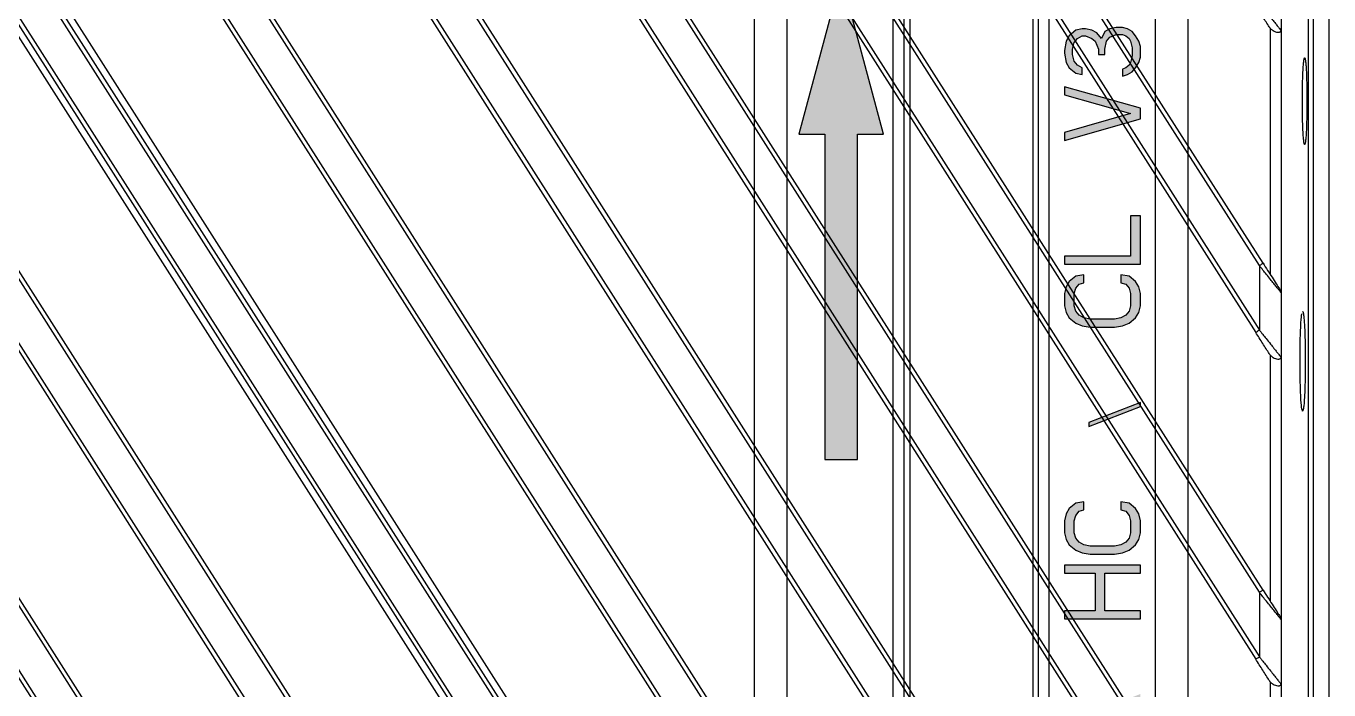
# Model space of a CAD drawing. Header units: millimetres. Extents: x 620 to 19791, y 2539 to 6969.
# Drawn here: x 17716.9 to 17777, y 4727.7 to 4758.3 of the extents above; entities that cross this region are included whole.
import ezdxf

# ---------------------------------------------------------------- set-up
doc = ezdxf.new("R2010")
doc.units = ezdxf.units.MM
doc.layers.add('02___PRT_ALL_AXES', color=7, linetype='Continuous')

# ---------------------------------------------------------------- blocks, each defined once
blk = doc.blocks.new('ryfhgjmb')
at = {"lineweight": 5, "true_color": 0xf26722}
h = blk.add_hatch(color=30, dxfattribs=at)
h.dxf.hatch_style = 1
h.paths.add_polyline_path([(6944.35, 3339.181), (6944.35, 3337.681), (6959.35, 3337.681), (6959.35, 3336.481), (6966.628, 3338.431), (6959.35, 3340.381), (6959.35, 3339.181)])
h = blk.add_hatch(color=30, dxfattribs=at)
h.dxf.hatch_style = 1
h.paths.add_polyline_path([(6907.434, 3326.344), (6908.363, 3324.631), (6908.859, 3324.631), (6907.744, 3326.716), (6908.859, 3328.131), (6908.363, 3328.131), (6907, 3326.418), (6907, 3328.131), (6906.628, 3328.131), (6906.628, 3324.631), (6907, 3324.631), (6907, 3325.823)])
h.paths.add_polyline_path([(6909.727, 3328.131), (6909.355, 3328.131), (6909.355, 3324.631), (6911.586, 3324.631), (6911.586, 3325.078), (6909.727, 3325.078)])
h.paths.add_polyline_path([(6912.454, 3326.94), (6912.516, 3327.238), (6912.64, 3327.461), (6912.826, 3327.61), (6913.074, 3327.684), (6913.632, 3327.684), (6913.88, 3327.61), (6914.065, 3327.461), (6914.127, 3327.238), (6914.499, 3327.238), (6914.437, 3327.61), (6914.189, 3327.908), (6913.942, 3328.057), (6913.632, 3328.131), (6913.074, 3328.131), (6912.764, 3328.057), (6912.516, 3327.908), (6912.268, 3327.61), (6912.144, 3327.312), (6912.082, 3326.94), (6912.082, 3325.823), (6912.144, 3325.45), (6912.268, 3325.153), (6912.516, 3324.855), (6912.764, 3324.706), (6913.074, 3324.631), (6913.632, 3324.631), (6913.942, 3324.706), (6914.189, 3324.855), (6914.437, 3325.153), (6914.499, 3325.525), (6914.127, 3325.525), (6914.065, 3325.301), (6913.88, 3325.153), (6913.632, 3325.078), (6913.074, 3325.078), (6912.826, 3325.153), (6912.64, 3325.301), (6912.516, 3325.525), (6912.454, 3325.823)])
h.paths.add_polyline_path([(6917.474, 3326.94), (6917.412, 3327.312), (6917.288, 3327.61), (6917.04, 3327.908), (6916.793, 3328.057), (6916.483, 3328.131), (6915.987, 3328.131), (6915.677, 3328.057), (6915.429, 3327.908), (6915.181, 3327.61), (6915.057, 3327.312), (6914.995, 3326.94), (6914.995, 3325.823), (6915.057, 3325.45), (6915.181, 3325.153), (6915.429, 3324.855), (6915.677, 3324.706), (6915.987, 3324.631), (6916.483, 3324.631), (6916.793, 3324.706), (6917.04, 3324.855), (6917.288, 3325.153), (6917.412, 3325.45), (6917.474, 3325.823)])
h.paths.add_polyline_path([(6915.367, 3326.94), (6915.429, 3327.238), (6915.553, 3327.461), (6915.739, 3327.61), (6915.987, 3327.684), (6916.483, 3327.684), (6916.731, 3327.61), (6916.917, 3327.461), (6917.04, 3327.238), (6917.102, 3326.94), (6917.102, 3325.823), (6917.04, 3325.525), (6916.917, 3325.301), (6916.731, 3325.153), (6916.483, 3325.078), (6915.987, 3325.078), (6915.739, 3325.153), (6915.553, 3325.301), (6915.429, 3325.525), (6915.367, 3325.823)], flags=16)
h.paths.add_polyline_path([(6920.015, 3326.493), (6920.201, 3326.791), (6920.263, 3327.014), (6920.263, 3327.312), (6920.201, 3327.535), (6920.015, 3327.833), (6919.768, 3328.057), (6919.458, 3328.131), (6917.97, 3328.131), (6917.97, 3324.631), (6919.458, 3324.631), (6919.768, 3324.706), (6920.015, 3324.929), (6920.201, 3325.227), (6920.263, 3325.45), (6920.263, 3325.823), (6920.201, 3326.046), (6920.015, 3326.344), (6919.892, 3326.418)])
h.paths.add_polyline_path([(6918.342, 3326.642), (6918.342, 3327.684), (6919.52, 3327.684), (6919.706, 3327.61), (6919.83, 3327.461), (6919.892, 3327.238), (6919.892, 3327.089), (6919.83, 3326.865), (6919.706, 3326.716), (6919.52, 3326.642)], flags=16)
h.paths.add_polyline_path([(6918.342, 3326.195), (6919.52, 3326.195), (6919.706, 3326.121), (6919.83, 3325.972), (6919.892, 3325.748), (6919.892, 3325.525), (6919.83, 3325.301), (6919.706, 3325.153), (6919.52, 3325.078), (6918.342, 3325.078)], flags=16)
h.paths.add_polyline_path([(6926.213, 3328.131), (6925.842, 3328.131), (6924.974, 3325.078), (6924.106, 3328.131), (6923.734, 3328.131), (6924.726, 3324.631), (6925.222, 3324.631)])
h.paths.add_polyline_path([(6927.391, 3327.684), (6927.701, 3327.759), (6927.949, 3327.759), (6928.259, 3327.684), (6928.445, 3327.535), (6928.569, 3327.312), (6928.569, 3327.163), (6928.445, 3326.865), (6926.709, 3325.004), (6926.709, 3324.631), (6928.94, 3324.631), (6928.94, 3325.004), (6927.205, 3325.004), (6928.755, 3326.642), (6928.879, 3326.865), (6928.94, 3327.163), (6928.94, 3327.312), (6928.879, 3327.61), (6928.631, 3327.908), (6928.383, 3328.057), (6928.011, 3328.131), (6927.763, 3328.131), (6927.329, 3328.057), (6927.081, 3327.908), (6926.833, 3327.61), (6926.771, 3327.312), (6927.081, 3327.312), (6927.205, 3327.535)])
h.paths.add_polyline_path([(6932.597, 3327.014), (6932.411, 3327.014), (6933.341, 3324.631), (6933.527, 3324.631)])
h.paths.add_polyline_path([(6940.531, 3327.461), (6940.717, 3327.61), (6940.964, 3327.684), (6941.522, 3327.684), (6941.77, 3327.61), (6941.956, 3327.461), (6942.018, 3327.238), (6942.39, 3327.238), (6942.328, 3327.61), (6942.08, 3327.908), (6941.832, 3328.057), (6941.522, 3328.131), (6940.964, 3328.131), (6940.655, 3328.057), (6940.407, 3327.908), (6940.159, 3327.61), (6940.035, 3327.312), (6939.973, 3326.94), (6939.973, 3325.823), (6940.035, 3325.45), (6940.159, 3325.153), (6940.407, 3324.855), (6940.655, 3324.706), (6940.964, 3324.631), (6941.522, 3324.631), (6941.832, 3324.706), (6942.08, 3324.855), (6942.328, 3325.153), (6942.39, 3325.525), (6942.018, 3325.525), (6941.956, 3325.301), (6941.77, 3325.153), (6941.522, 3325.078), (6940.964, 3325.078), (6940.717, 3325.153), (6940.531, 3325.301), (6940.407, 3325.525), (6940.345, 3325.823), (6940.345, 3326.94), (6940.407, 3327.238)])
h.paths.add_polyline_path([(6939.477, 3328.131), (6939.105, 3328.131), (6939.105, 3326.716), (6937.37, 3326.716), (6937.37, 3328.131), (6936.998, 3328.131), (6936.998, 3324.631), (6937.37, 3324.631), (6937.37, 3326.27), (6939.105, 3326.27), (6939.105, 3324.631), (6939.477, 3324.631)])
h.paths.add_polyline_path([(6946.047, 3327.014), (6945.861, 3327.014), (6946.79, 3324.631), (6946.976, 3324.631)])
h.paths.add_polyline_path([(6953.732, 3328.131), (6953.36, 3328.131), (6953.36, 3324.631), (6955.592, 3324.631), (6955.592, 3325.078), (6953.732, 3325.078)])
h.paths.add_polyline_path([(6952.555, 3327.908), (6952.307, 3328.057), (6951.997, 3328.131), (6951.439, 3328.131), (6951.129, 3328.057), (6950.881, 3327.908), (6950.633, 3327.61), (6950.509, 3327.312), (6950.447, 3326.94), (6950.447, 3325.823), (6950.509, 3325.45), (6950.633, 3325.153), (6950.881, 3324.855), (6951.129, 3324.706), (6951.439, 3324.631), (6951.997, 3324.631), (6952.307, 3324.706), (6952.555, 3324.855), (6952.802, 3325.153), (6952.864, 3325.525), (6952.493, 3325.525), (6952.431, 3325.301), (6952.245, 3325.153), (6951.997, 3325.078), (6951.439, 3325.078), (6951.191, 3325.153), (6951.005, 3325.301), (6950.881, 3325.525), (6950.819, 3325.823), (6950.819, 3326.94), (6950.881, 3327.238), (6951.005, 3327.461), (6951.191, 3327.61), (6951.439, 3327.684), (6951.997, 3327.684), (6952.245, 3327.61), (6952.431, 3327.461), (6952.493, 3327.238), (6952.864, 3327.238), (6952.802, 3327.61)])
h.paths.add_polyline_path([(6963.897, 3327.908), (6963.649, 3328.057), (6963.215, 3328.131), (6963.091, 3328.131), (6962.657, 3328.057), (6962.409, 3327.908), (6962.161, 3327.61), (6962.099, 3327.312), (6962.409, 3327.312), (6962.533, 3327.535), (6962.719, 3327.684), (6963.029, 3327.759), (6963.277, 3327.759), (6963.587, 3327.684), (6963.773, 3327.535), (6963.897, 3327.312), (6963.897, 3327.163), (6963.773, 3326.865), (6963.649, 3326.716), (6963.277, 3326.567), (6963.029, 3326.567), (6963.029, 3326.27), (6963.277, 3326.27), (6963.649, 3326.195), (6963.835, 3326.046), (6963.959, 3325.748), (6963.959, 3325.45), (6963.897, 3325.301), (6963.773, 3325.153), (6963.649, 3325.078), (6963.339, 3325.004), (6962.967, 3325.004), (6962.657, 3325.078), (6962.533, 3325.153), (6962.409, 3325.301), (6962.347, 3325.45), (6962.037, 3325.45), (6962.099, 3325.227), (6962.223, 3325.004), (6962.409, 3324.855), (6962.657, 3324.706), (6962.905, 3324.631), (6963.401, 3324.631), (6963.649, 3324.706), (6963.897, 3324.855), (6964.083, 3325.004), (6964.207, 3325.227), (6964.269, 3325.45), (6964.269, 3325.748), (6964.207, 3326.046), (6964.083, 3326.27), (6963.773, 3326.418), (6964.021, 3326.642), (6964.145, 3326.865), (6964.207, 3327.163), (6964.207, 3327.312), (6964.145, 3327.61)])
h.paths.add_polyline_path([(6961.542, 3328.131), (6961.17, 3328.131), (6960.302, 3325.078), (6959.434, 3328.131), (6959.062, 3328.131), (6960.054, 3324.631), (6960.55, 3324.631)])
at = {"color": 30, "linetype": 'Continuous', "true_color": 0xf26722}
for p, q in [((6005.128, 3342.431), (7001.628, 3342.431)), ((6005.128, 3340.931), (7001.628, 3340.931)), ((6966.628, 3338.431), (6959.35, 3340.381)), ((6959.35, 3340.381), (6959.35, 3339.181)), ((6959.35, 3339.181), (6944.35, 3339.181)), ((6944.35, 3339.181), (6944.35, 3337.681)), ((6959.35, 3336.481), (6966.628, 3338.431)), ((6944.35, 3337.681), (6959.35, 3337.681)), ((6959.35, 3337.681), (6959.35, 3336.481)), ((6058.086, 3336.031), (6969.27, 3336.031)), ((6058.471, 3335.531), (6968.885, 3335.531)), ((6058.471, 3329.331), (6968.885, 3329.331)), ((6058.086, 3328.831), (6969.27, 3328.831)), ((6937.37, 3328.131), (6936.998, 3328.131)), ((6936.998, 3328.131), (6936.998, 3324.631)), ((6937.37, 3326.716), (6937.37, 3328.131)), ((6939.477, 3328.131), (6939.105, 3328.131)), ((6939.105, 3328.131), (6939.105, 3326.716)), ((6939.477, 3324.631), (6939.477, 3328.131)), ((6940.407, 3327.908), (6940.159, 3327.61)), ((6940.655, 3328.057), (6940.407, 3327.908)), ((6940.964, 3328.131), (6940.655, 3328.057)), ((6941.522, 3328.131), (6940.964, 3328.131)), ((6941.832, 3328.057), (6941.522, 3328.131)), ((6942.08, 3327.908), (6941.832, 3328.057)), ((6942.328, 3327.61), (6942.08, 3327.908)), ((6950.881, 3327.908), (6950.633, 3327.61)), ((6951.129, 3328.057), (6950.881, 3327.908)), ((6951.439, 3328.131), (6951.129, 3328.057)), ((6951.997, 3328.131), (6951.439, 3328.131)), ((6952.307, 3328.057), (6951.997, 3328.131)), ((6952.555, 3327.908), (6952.307, 3328.057)), ((6952.802, 3327.61), (6952.555, 3327.908)), ((6953.732, 3328.131), (6953.36, 3328.131)), ((6953.36, 3328.131), (6953.36, 3324.631)), ((6953.732, 3325.078), (6953.732, 3328.131)), ((6959.434, 3328.131), (6959.062, 3328.131)), ((6959.062, 3328.131), (6960.054, 3324.631)), ((6960.302, 3325.078), (6959.434, 3328.131)), ((6961.17, 3328.131), (6960.302, 3325.078)), ((6960.55, 3324.631), (6961.542, 3328.131)), ((6961.542, 3328.131), (6961.17, 3328.131)), ((6962.409, 3327.908), (6962.161, 3327.61)), ((6962.657, 3328.057), (6962.409, 3327.908)), ((6963.091, 3328.131), (6962.657, 3328.057)), ((6963.215, 3328.131), (6963.091, 3328.131)), ((6963.649, 3328.057), (6963.215, 3328.131)), ((6963.897, 3327.908), (6963.649, 3328.057)), ((6964.145, 3327.61), (6963.897, 3327.908)), ((6940.035, 3327.312), (6939.973, 3326.94)), ((6940.159, 3327.61), (6940.035, 3327.312)), ((6940.407, 3327.238), (6940.531, 3327.461)), ((6940.531, 3327.461), (6940.717, 3327.61)), ((6940.717, 3327.61), (6940.964, 3327.684)), ((6940.964, 3327.684), (6941.522, 3327.684)), ((6941.522, 3327.684), (6941.77, 3327.61)), ((6941.77, 3327.61), (6941.956, 3327.461)), ((6941.956, 3327.461), (6942.018, 3327.238)), ((6942.39, 3327.238), (6942.328, 3327.61)), ((6950.509, 3327.312), (6950.447, 3326.94)), ((6950.633, 3327.61), (6950.509, 3327.312)), ((6950.881, 3327.238), (6951.005, 3327.461)), ((6951.005, 3327.461), (6951.191, 3327.61)), ((6951.191, 3327.61), (6951.439, 3327.684)), ((6951.439, 3327.684), (6951.997, 3327.684)), ((6951.997, 3327.684), (6952.245, 3327.61)), ((6952.245, 3327.61), (6952.431, 3327.461)), ((6952.431, 3327.461), (6952.493, 3327.238)), ((6952.864, 3327.238), (6952.802, 3327.61)), ((6962.161, 3327.61), (6962.099, 3327.312)), ((6962.099, 3327.312), (6962.409, 3327.312)), ((6962.409, 3327.312), (6962.533, 3327.535)), ((6962.533, 3327.535), (6962.719, 3327.684)), ((6962.719, 3327.684), (6963.029, 3327.759)), ((6963.029, 3327.759), (6963.277, 3327.759)), ((6963.277, 3327.759), (6963.587, 3327.684)), ((6963.587, 3327.684), (6963.773, 3327.535)), ((6963.773, 3327.535), (6963.897, 3327.312)), ((6963.897, 3327.312), (6963.897, 3327.163)), ((6964.207, 3327.312), (6964.145, 3327.61)), ((6964.207, 3327.163), (6964.207, 3327.312)), ((6939.105, 3326.716), (6937.37, 3326.716)), ((6939.973, 3326.94), (6939.973, 3325.823)), ((6940.345, 3326.94), (6940.407, 3327.238)), ((6940.345, 3325.823), (6940.345, 3326.94)), ((6942.018, 3327.238), (6942.39, 3327.238)), ((6946.047, 3327.014), (6945.861, 3327.014)), ((6945.861, 3327.014), (6946.79, 3324.631)), ((6946.976, 3324.631), (6946.047, 3327.014)), ((6950.447, 3326.94), (6950.447, 3325.823)), ((6950.819, 3326.94), (6950.881, 3327.238)), ((6950.819, 3325.823), (6950.819, 3326.94)), ((6952.493, 3327.238), (6952.864, 3327.238)), ((6963.649, 3326.716), (6963.277, 3326.567)), ((6963.773, 3326.865), (6963.649, 3326.716)), ((6963.897, 3327.163), (6963.773, 3326.865)), ((6964.021, 3326.642), (6964.145, 3326.865)), ((6964.145, 3326.865), (6964.207, 3327.163)), ((6937.37, 3326.27), (6939.105, 3326.27)), ((6937.37, 3324.631), (6937.37, 3326.27)), ((6939.105, 3326.27), (6939.105, 3324.631)), ((6963.277, 3326.567), (6963.029, 3326.567)), ((6963.029, 3326.567), (6963.029, 3326.27)), ((6963.029, 3326.27), (6963.277, 3326.27)), ((6963.277, 3326.27), (6963.649, 3326.195)), ((6963.649, 3326.195), (6963.835, 3326.046)), ((6963.773, 3326.418), (6964.021, 3326.642)), ((6964.083, 3326.27), (6963.773, 3326.418)), ((6964.207, 3326.046), (6964.083, 3326.27)), ((6939.973, 3325.823), (6940.035, 3325.45)), ((6940.407, 3325.525), (6940.345, 3325.823)), ((6940.531, 3325.301), (6940.407, 3325.525)), ((6942.018, 3325.525), (6941.956, 3325.301)), ((6942.39, 3325.525), (6942.018, 3325.525)), ((6942.328, 3325.153), (6942.39, 3325.525)), ((6950.447, 3325.823), (6950.509, 3325.45)), ((6950.881, 3325.525), (6950.819, 3325.823)), ((6951.005, 3325.301), (6950.881, 3325.525)), ((6952.493, 3325.525), (6952.431, 3325.301)), ((6952.864, 3325.525), (6952.493, 3325.525)), ((6952.802, 3325.153), (6952.864, 3325.525)), ((6963.835, 3326.046), (6963.959, 3325.748)), ((6963.959, 3325.748), (6963.959, 3325.45)), ((6964.269, 3325.748), (6964.207, 3326.046)), ((6964.269, 3325.45), (6964.269, 3325.748)), ((6940.035, 3325.45), (6940.159, 3325.153)), ((6940.159, 3325.153), (6940.407, 3324.855)), ((6940.717, 3325.153), (6940.531, 3325.301)), ((6940.964, 3325.078), (6940.717, 3325.153)), ((6941.522, 3325.078), (6940.964, 3325.078)), ((6941.77, 3325.153), (6941.522, 3325.078)), ((6941.956, 3325.301), (6941.77, 3325.153)), ((6942.08, 3324.855), (6942.328, 3325.153)), ((6950.509, 3325.45), (6950.633, 3325.153)), ((6950.633, 3325.153), (6950.881, 3324.855)), ((6951.191, 3325.153), (6951.005, 3325.301)), ((6951.439, 3325.078), (6951.191, 3325.153)), ((6951.997, 3325.078), (6951.439, 3325.078)), ((6952.245, 3325.153), (6951.997, 3325.078)), ((6952.431, 3325.301), (6952.245, 3325.153)), ((6952.555, 3324.855), (6952.802, 3325.153)), ((6955.592, 3325.078), (6953.732, 3325.078)), ((6955.592, 3324.631), (6955.592, 3325.078)), ((6962.347, 3325.45), (6962.037, 3325.45)), ((6962.037, 3325.45), (6962.099, 3325.227)), ((6962.099, 3325.227), (6962.223, 3325.004)), ((6962.223, 3325.004), (6962.409, 3324.855)), ((6962.409, 3325.301), (6962.347, 3325.45)), ((6962.533, 3325.153), (6962.409, 3325.301)), ((6962.657, 3325.078), (6962.533, 3325.153)), ((6962.967, 3325.004), (6962.657, 3325.078)), ((6963.339, 3325.004), (6962.967, 3325.004)), ((6963.649, 3325.078), (6963.339, 3325.004)), ((6963.773, 3325.153), (6963.649, 3325.078)), ((6963.897, 3325.301), (6963.773, 3325.153)), ((6963.959, 3325.45), (6963.897, 3325.301)), ((6963.897, 3324.855), (6964.083, 3325.004)), ((6964.083, 3325.004), (6964.207, 3325.227)), ((6964.207, 3325.227), (6964.269, 3325.45)), ((6936.998, 3324.631), (6937.37, 3324.631)), ((6939.105, 3324.631), (6939.477, 3324.631)), ((6940.407, 3324.855), (6940.655, 3324.706)), ((6940.655, 3324.706), (6940.964, 3324.631)), ((6940.964, 3324.631), (6941.522, 3324.631)), ((6941.522, 3324.631), (6941.832, 3324.706)), ((6941.832, 3324.706), (6942.08, 3324.855)), ((6946.79, 3324.631), (6946.976, 3324.631)), ((6950.881, 3324.855), (6951.129, 3324.706)), ((6951.129, 3324.706), (6951.439, 3324.631)), ((6951.439, 3324.631), (6951.997, 3324.631)), ((6951.997, 3324.631), (6952.307, 3324.706)), ((6952.307, 3324.706), (6952.555, 3324.855)), ((6953.36, 3324.631), (6955.592, 3324.631)), ((6960.054, 3324.631), (6960.55, 3324.631)), ((6962.409, 3324.855), (6962.657, 3324.706)), ((6962.657, 3324.706), (6962.905, 3324.631)), ((6962.905, 3324.631), (6963.401, 3324.631)), ((6963.401, 3324.631), (6963.649, 3324.706)), ((6963.649, 3324.706), (6963.897, 3324.855)), ((6005.128, 3323.931), (7001.628, 3323.931)), ((6005.128, 3322.431), (7001.628, 3322.431))]:
    blk.add_line(p, q, dxfattribs=at)
at = {"layer": '02___PRT_ALL_AXES', "color": 30, "linetype": 'Continuous', "true_color": 0xf26722}
for p, q in [((6968.718, 3335.271), (6027.638, 3335.271)), ((6968.718, 3329.592), (6027.638, 3329.592))]:
    blk.add_line(p, q, dxfattribs=at)
blk = doc.blocks.new('rsfv')
at = {"rotation": 90}
blk.add_blockref('ryfhgjmb', (14583.058, -2205.714), dxfattribs=at)
blk = doc.blocks.new('tgd')
at = {"color": 7, "linetype": 'Continuous', "lineweight": 25}
for p, q in [((18344.104, 5028.149), (18439.269, 4878.766)), ((18439.269, 4881.744), (18345.998, 5028.15)), ((18353.704, 5028.151), (18439.269, 4893.841)), ((18439.269, 4896.819), (18355.601, 5028.151)), ((18363.308, 5028.151), (18439.269, 4908.917)), ((18439.269, 4911.894), (18365.205, 5028.151)), ((18372.912, 5028.151), (18439.269, 4923.992)), ((18439.269, 4926.97), (18374.809, 5028.151)), ((18382.516, 5028.151), (18439.269, 4939.067)), ((18439.269, 4942.045), (18384.413, 5028.151)), ((18392.12, 5028.151), (18439.269, 4954.143)), ((18439.269, 4957.121), (18394.017, 5028.151)), ((18401.724, 5028.151), (18439.269, 4969.218)), ((18344.627, 5026.95), (18439.1, 4878.658)), ((18439.437, 4881.851), (18346.998, 5026.951)), ((18354.231, 5026.951), (18439.1, 4893.734)), ((18439.437, 4896.926), (18356.603, 5026.951)), ((18363.835, 5026.951), (18439.1, 4908.809)), ((18439.437, 4912.002), (18366.207, 5026.951)), ((18373.439, 5026.951), (18439.1, 4923.884)), ((18439.437, 4927.077), (18375.811, 5026.951)), ((18383.043, 5026.951), (18439.1, 4938.96)), ((18439.437, 4942.153), (18385.415, 5026.951)), ((18392.647, 5026.951), (18439.1, 4954.035)), ((18439.437, 4957.228), (18395.019, 5026.951)), ((18402.252, 5026.951), (18439.1, 4969.111)), ((18438.847, 4908.648), (18364.626, 5025.151)), ((18367.709, 5025.151), (18439.69, 4912.163)), ((18439.269, 4987.271), (18415.65, 5024.345)), ((18439.437, 4987.379), (18415.782, 5024.511)), ((18439.269, 4972.196), (18406.834, 5023.109)), ((18439.437, 4972.303), (18407.073, 5023.106)), ((18414.172, 5023.316), (18439.1, 4984.186)), ((18414.361, 5023.391), (18439.269, 4984.293)), ((18441.528, 4763.247), (18441.528, 5002.465)), ((18441.753, 5002.465), (18441.753, 4763.247)), ((18442.478, 5002.465), (18442.478, 4763.246)), ((18440.268, 5001.092), (18440.268, 4998.113)), ((18439.769, 4998.22), (18439.769, 4986.858)), ((18440.268, 4998.113), (18440.268, 4986.017)), ((18439.269, 4987.271), (18439.269, 4984.293)), ((18440.268, 4986.017), (18440.268, 4983.038)), ((18439.769, 4983.144), (18439.769, 4971.782)), ((18440.268, 4983.038), (18440.268, 4970.941)), ((18439.269, 4972.196), (18439.269, 4969.218)), ((18440.268, 4970.941), (18440.268, 4967.962)), ((18439.769, 4968.069), (18439.769, 4956.707)), ((18440.268, 4967.962), (18440.268, 4955.866))]:
    blk.add_line(p, q, dxfattribs=at)
at = {"color": 7, "linetype": 'Continuous', "lineweight": 25, "flags": 128}
for points in [[(18439.1, 4984.186), (18439.103, 4984.188), (18439.113, 4984.194), (18439.128, 4984.204), (18439.149, 4984.217), (18439.175, 4984.234), (18439.204, 4984.252), (18439.236, 4984.272), (18439.269, 4984.293)], [(18439.437, 4972.303), (18439.434, 4972.301), (18439.424, 4972.295), (18439.409, 4972.285), (18439.388, 4972.272), (18439.362, 4972.256), (18439.333, 4972.237), (18439.301, 4972.217), (18439.269, 4972.196)]]:
    blk.add_lwpolyline(points, dxfattribs=at)
at = {"color": 7, "linetype": 'Continuous', "lineweight": 25}
for points, knots in [([(18439.269, 4999.369), (18439.295, 4999.335), (18439.348, 4999.267), (18439.426, 4999.169), (18439.502, 4999.074), (18439.621, 4998.925), (18439.772, 4998.737), (18439.916, 4998.558), (18440.008, 4998.443), (18440.066, 4998.365), (18440.12, 4998.296), (18440.178, 4998.228), (18440.225, 4998.168), (18440.252, 4998.127), (18440.265, 4998.108), (18440.267, 4998.112), (18440.268, 4998.113)], [0, 0, 0, 0, 0.063732, 0.125593, 0.185588, 0.243722, 0.410367, 0.550817, 0.614312, 0.665681, 0.72574, 0.78763, 0.868193, 0.934331, 0.969979, 1, 1, 1, 1]), ([(18439.724, 4998.281), (18439.635, 4998.421), (18439.531, 4998.584), (18439.319, 4998.917), (18439.209, 4999.089), (18439.1, 4999.261)], [0, 0, 0, 0, 0.5, 0.5, 1, 1, 1, 1]), ([(18439.769, 4998.22), (18439.761, 4998.229), (18439.745, 4998.249), (18439.731, 4998.27), (18439.724, 4998.281)], [0, 0, 0, 0, 0.488961, 1, 1, 1, 1]), ([(18439.769, 4998.22), (18439.782, 4998.205), (18439.808, 4998.176), (18439.853, 4998.139), (18439.92, 4998.093), (18440.012, 4998.051), (18440.107, 4998.032), (18440.174, 4998.031), (18440.222, 4998.042), (18440.252, 4998.068), (18440.265, 4998.093), (18440.267, 4998.107), (18440.268, 4998.113)], [0, 0, 0, 0, 0.071456, 0.142488, 0.212282, 0.375118, 0.529622, 0.640801, 0.748363, 0.86828, 0.941579, 1, 1, 1, 1]), ([(18441.357, 4992.856), (18441.355, 4992.857), (18441.35, 4992.858), (18441.343, 4992.871), (18441.337, 4992.893), (18441.33, 4992.922), (18441.323, 4992.961), (18441.313, 4993.039), (18441.299, 4993.183), (18441.283, 4993.431), (18441.27, 4993.733), (18441.26, 4994.079), (18441.254, 4994.455), (18441.252, 4994.847), (18441.254, 4995.24), (18441.26, 4995.617), (18441.269, 4995.967), (18441.282, 4996.272), (18441.298, 4996.524), (18441.315, 4996.692), (18441.33, 4996.792), (18441.343, 4996.846), (18441.353, 4996.852), (18441.357, 4996.856)], [0, 0, 0, 0, 0.021346, 0.04241, 0.063283, 0.084056, 0.104826, 0.125687, 0.188, 0.250088, 0.311855, 0.37391, 0.43641, 0.498756, 0.56095, 0.623521, 0.685882, 0.747997, 0.810632, 0.873704, 0.915461, 0.957304, 1, 1, 1, 1]), ([(18441.357, 4996.856), (18441.36, 4996.855), (18441.364, 4996.853), (18441.371, 4996.84), (18441.378, 4996.819), (18441.385, 4996.789), (18441.391, 4996.751), (18441.402, 4996.673), (18441.416, 4996.528), (18441.432, 4996.28), (18441.445, 4995.979), (18441.455, 4995.632), (18441.461, 4995.256), (18441.463, 4994.864), (18441.461, 4994.472), (18441.455, 4994.094), (18441.445, 4993.745), (18441.432, 4993.44), (18441.416, 4993.188), (18441.4, 4993.02), (18441.385, 4992.919), (18441.371, 4992.865), (18441.362, 4992.859), (18441.357, 4992.856)], [0, 0, 0, 0, 0.021346, 0.04241, 0.063283, 0.084056, 0.104826, 0.125687, 0.188, 0.250088, 0.311855, 0.37391, 0.43641, 0.498756, 0.56095, 0.623521, 0.685882, 0.747997, 0.810632, 0.873704, 0.915461, 0.957304, 1, 1, 1, 1]), ([(18439.269, 4987.271), (18439.308, 4987.297), (18439.355, 4987.326), (18439.421, 4987.368), (18439.437, 4987.379), (18439.437, 4987.379)], [0, 0, 0, 0, 0.5, 0.5, 1, 1, 1, 1]), ([(18439.437, 4987.379), (18439.578, 4987.158), (18439.719, 4986.937), (18439.918, 4986.624), (18439.982, 4986.523), (18440.1, 4986.339), (18440.153, 4986.255), (18440.191, 4986.196)], [0, 0, 0, 0, 0.5, 0.5, 0.75, 0.75, 1, 1, 1, 1]), ([(18440.268, 4986.017), (18440.267, 4986.018), (18440.264, 4986.019), (18440.255, 4986.03), (18440.24, 4986.051), (18440.212, 4986.089), (18440.154, 4986.164), (18440.06, 4986.278), (18439.926, 4986.447), (18439.77, 4986.641), (18439.602, 4986.85), (18439.431, 4987.064), (18439.324, 4987.201), (18439.269, 4987.271)], [0, 0, 0, 0, 0.032205, 0.064879, 0.098325, 0.153821, 0.217622, 0.343078, 0.459057, 0.592508, 0.743852, 0.867922, 1, 1, 1, 1]), ([(18440.191, 4986.196), (18440.202, 4986.179), (18440.223, 4986.143), (18440.244, 4986.105), (18440.256, 4986.076), (18440.262, 4986.053), (18440.266, 4986.032), (18440.267, 4986.021), (18440.268, 4986.017)], [0, 0, 0, 0, 0.272195, 0.541525, 0.675243, 0.788116, 0.917487, 1, 1, 1, 1]), ([(18441.265, 4980.556), (18441.249, 4980.591), (18441.217, 4980.66), (18441.177, 4981.189), (18441.151, 4981.946), (18441.141, 4982.845), (18441.15, 4983.751), (18441.177, 4984.506), (18441.21, 4984.977), (18441.233, 4985.041), (18441.24, 4985.062)], [0, 0, 0, 0, 0.134319, 0.267816, 0.400285, 0.534043, 0.667718, 0.800886, 0.935787, 1, 1, 1, 1]), ([(18441.265, 4985.155), (18441.267, 4985.154), (18441.273, 4985.152), (18441.281, 4985.137), (18441.289, 4985.113), (18441.296, 4985.079), (18441.304, 4985.035), (18441.316, 4984.945), (18441.332, 4984.779), (18441.351, 4984.494), (18441.366, 4984.147), (18441.377, 4983.749), (18441.384, 4983.316), (18441.386, 4982.865), (18441.384, 4982.414), (18441.377, 4981.98), (18441.366, 4981.579), (18441.351, 4981.228), (18441.333, 4980.938), (18441.314, 4980.745), (18441.296, 4980.629), (18441.281, 4980.567), (18441.27, 4980.56), (18441.265, 4980.556)], [0, 0, 0, 0, 0.021245, 0.042243, 0.063084, 0.083861, 0.104667, 0.125596, 0.188211, 0.250208, 0.311749, 0.373875, 0.436451, 0.498749, 0.560974, 0.623545, 0.685901, 0.747871, 0.810407, 0.873806, 0.915692, 0.957504, 1, 1, 1, 1]), ([(18439.724, 4983.206), (18439.635, 4983.346), (18439.531, 4983.509), (18439.319, 4983.842), (18439.209, 4984.014), (18439.1, 4984.186)], [0, 0, 0, 0, 0.5, 0.5, 1, 1, 1, 1]), ([(18439.269, 4984.293), (18439.295, 4984.259), (18439.348, 4984.192), (18439.426, 4984.093), (18439.502, 4983.998), (18439.621, 4983.849), (18439.772, 4983.662), (18439.916, 4983.483), (18440.008, 4983.367), (18440.066, 4983.29), (18440.12, 4983.221), (18440.178, 4983.153), (18440.225, 4983.093), (18440.252, 4983.052), (18440.265, 4983.033), (18440.267, 4983.036), (18440.268, 4983.038)], [0, 0, 0, 0, 0.063732, 0.125592, 0.185586, 0.243721, 0.410364, 0.550813, 0.614308, 0.665676, 0.725736, 0.787625, 0.868188, 0.934324, 0.969973, 1, 1, 1, 1]), ([(18439.769, 4983.144), (18439.761, 4983.154), (18439.745, 4983.174), (18439.731, 4983.195), (18439.724, 4983.206)], [0, 0, 0, 0, 0.488961, 1, 1, 1, 1]), ([(18439.769, 4983.144), (18439.782, 4983.13), (18439.808, 4983.101), (18439.853, 4983.064), (18439.92, 4983.018), (18440.012, 4982.976), (18440.107, 4982.957), (18440.174, 4982.955), (18440.222, 4982.966), (18440.252, 4982.992), (18440.265, 4983.018), (18440.267, 4983.032), (18440.268, 4983.038)], [0, 0, 0, 0, 0.071456, 0.142488, 0.212279, 0.375092, 0.529614, 0.64079, 0.748352, 0.868276, 0.941576, 1, 1, 1, 1]), ([(18440.268, 4970.941), (18440.267, 4970.942), (18440.264, 4970.944), (18440.255, 4970.955), (18440.24, 4970.975), (18440.212, 4971.013), (18440.154, 4971.089), (18440.06, 4971.203), (18439.926, 4971.371), (18439.77, 4971.565), (18439.602, 4971.774), (18439.431, 4971.988), (18439.324, 4972.125), (18439.269, 4972.196)], [0, 0, 0, 0, 0.032205, 0.064879, 0.098325, 0.153821, 0.217622, 0.343078, 0.459057, 0.592508, 0.743852, 0.867922, 1, 1, 1, 1]), ([(18439.437, 4972.303), (18439.578, 4972.083), (18439.719, 4971.862), (18439.918, 4971.549), (18439.982, 4971.448), (18440.1, 4971.264), (18440.153, 4971.179), (18440.191, 4971.121)], [0, 0, 0, 0, 0.5, 0.5, 0.75, 0.75, 1, 1, 1, 1]), ([(18440.191, 4971.121), (18440.202, 4971.103), (18440.223, 4971.068), (18440.244, 4971.029), (18440.256, 4971), (18440.262, 4970.977), (18440.266, 4970.957), (18440.267, 4970.946), (18440.268, 4970.941)], [0, 0, 0, 0, 0.272195, 0.541525, 0.675243, 0.788116, 0.917487, 1, 1, 1, 1]), ([(18439.1, 4969.111), (18439.1, 4969.111), (18439.11, 4969.117), (18439.169, 4969.155), (18439.219, 4969.187), (18439.269, 4969.218)], [0, 0, 0, 0, 0.5, 0.5, 1, 1, 1, 1]), ([(18439.724, 4968.13), (18439.635, 4968.27), (18439.531, 4968.433), (18439.319, 4968.766), (18439.209, 4968.939), (18439.1, 4969.111)], [0, 0, 0, 0, 0.5, 0.5, 1, 1, 1, 1]), ([(18439.269, 4969.218), (18439.295, 4969.184), (18439.348, 4969.117), (18439.426, 4969.018), (18439.502, 4968.923), (18439.621, 4968.774), (18439.772, 4968.587), (18439.916, 4968.408), (18440.008, 4968.292), (18440.066, 4968.214), (18440.12, 4968.145), (18440.178, 4968.078), (18440.225, 4968.018), (18440.252, 4967.976), (18440.265, 4967.958), (18440.267, 4967.961), (18440.268, 4967.962)], [0, 0, 0, 0, 0.063732, 0.125592, 0.185586, 0.243721, 0.410364, 0.550813, 0.614308, 0.665676, 0.725736, 0.787625, 0.868188, 0.934324, 0.969973, 1, 1, 1, 1]), ([(18439.769, 4968.069), (18439.761, 4968.079), (18439.745, 4968.098), (18439.731, 4968.12), (18439.724, 4968.13)], [0, 0, 0, 0, 0.488961, 1, 1, 1, 1]), ([(18439.769, 4968.069), (18439.782, 4968.055), (18439.808, 4968.026), (18439.853, 4967.989), (18439.92, 4967.943), (18440.012, 4967.901), (18440.107, 4967.882), (18440.174, 4967.88), (18440.222, 4967.891), (18440.252, 4967.917), (18440.265, 4967.942), (18440.267, 4967.956), (18440.268, 4967.962)], [0, 0, 0, 0, 0.0714562, 0.1424878, 0.2122787, 0.375092, 0.529614, 0.6407899, 0.7483517, 0.8682758, 0.9415756, 1, 1, 1, 1])]:
    blk.add_open_spline(points, degree=3, knots=knots, dxfattribs=at)
blk = doc.blocks.new('*U206')
blk.add_blockref('tgd', (-18292.478, -4886.103))
blk = doc.blocks.new('*U207')
at = {"color": 0, "linetype": 'ByBlock', "lineweight": -2, "transparency": 16777216}
blk.add_blockref('*U206', (0, 675), dxfattribs=at)

msp = doc.modelspace()

# ---------------------------------------------------------------- block references
for name, p in [('*U207', (17626.96016, 3971.06063)), ('rsfv', (6509.83352, -0.35097))]:
    msp.add_blockref(name, p)

doc.saveas('drawing.dxf')
